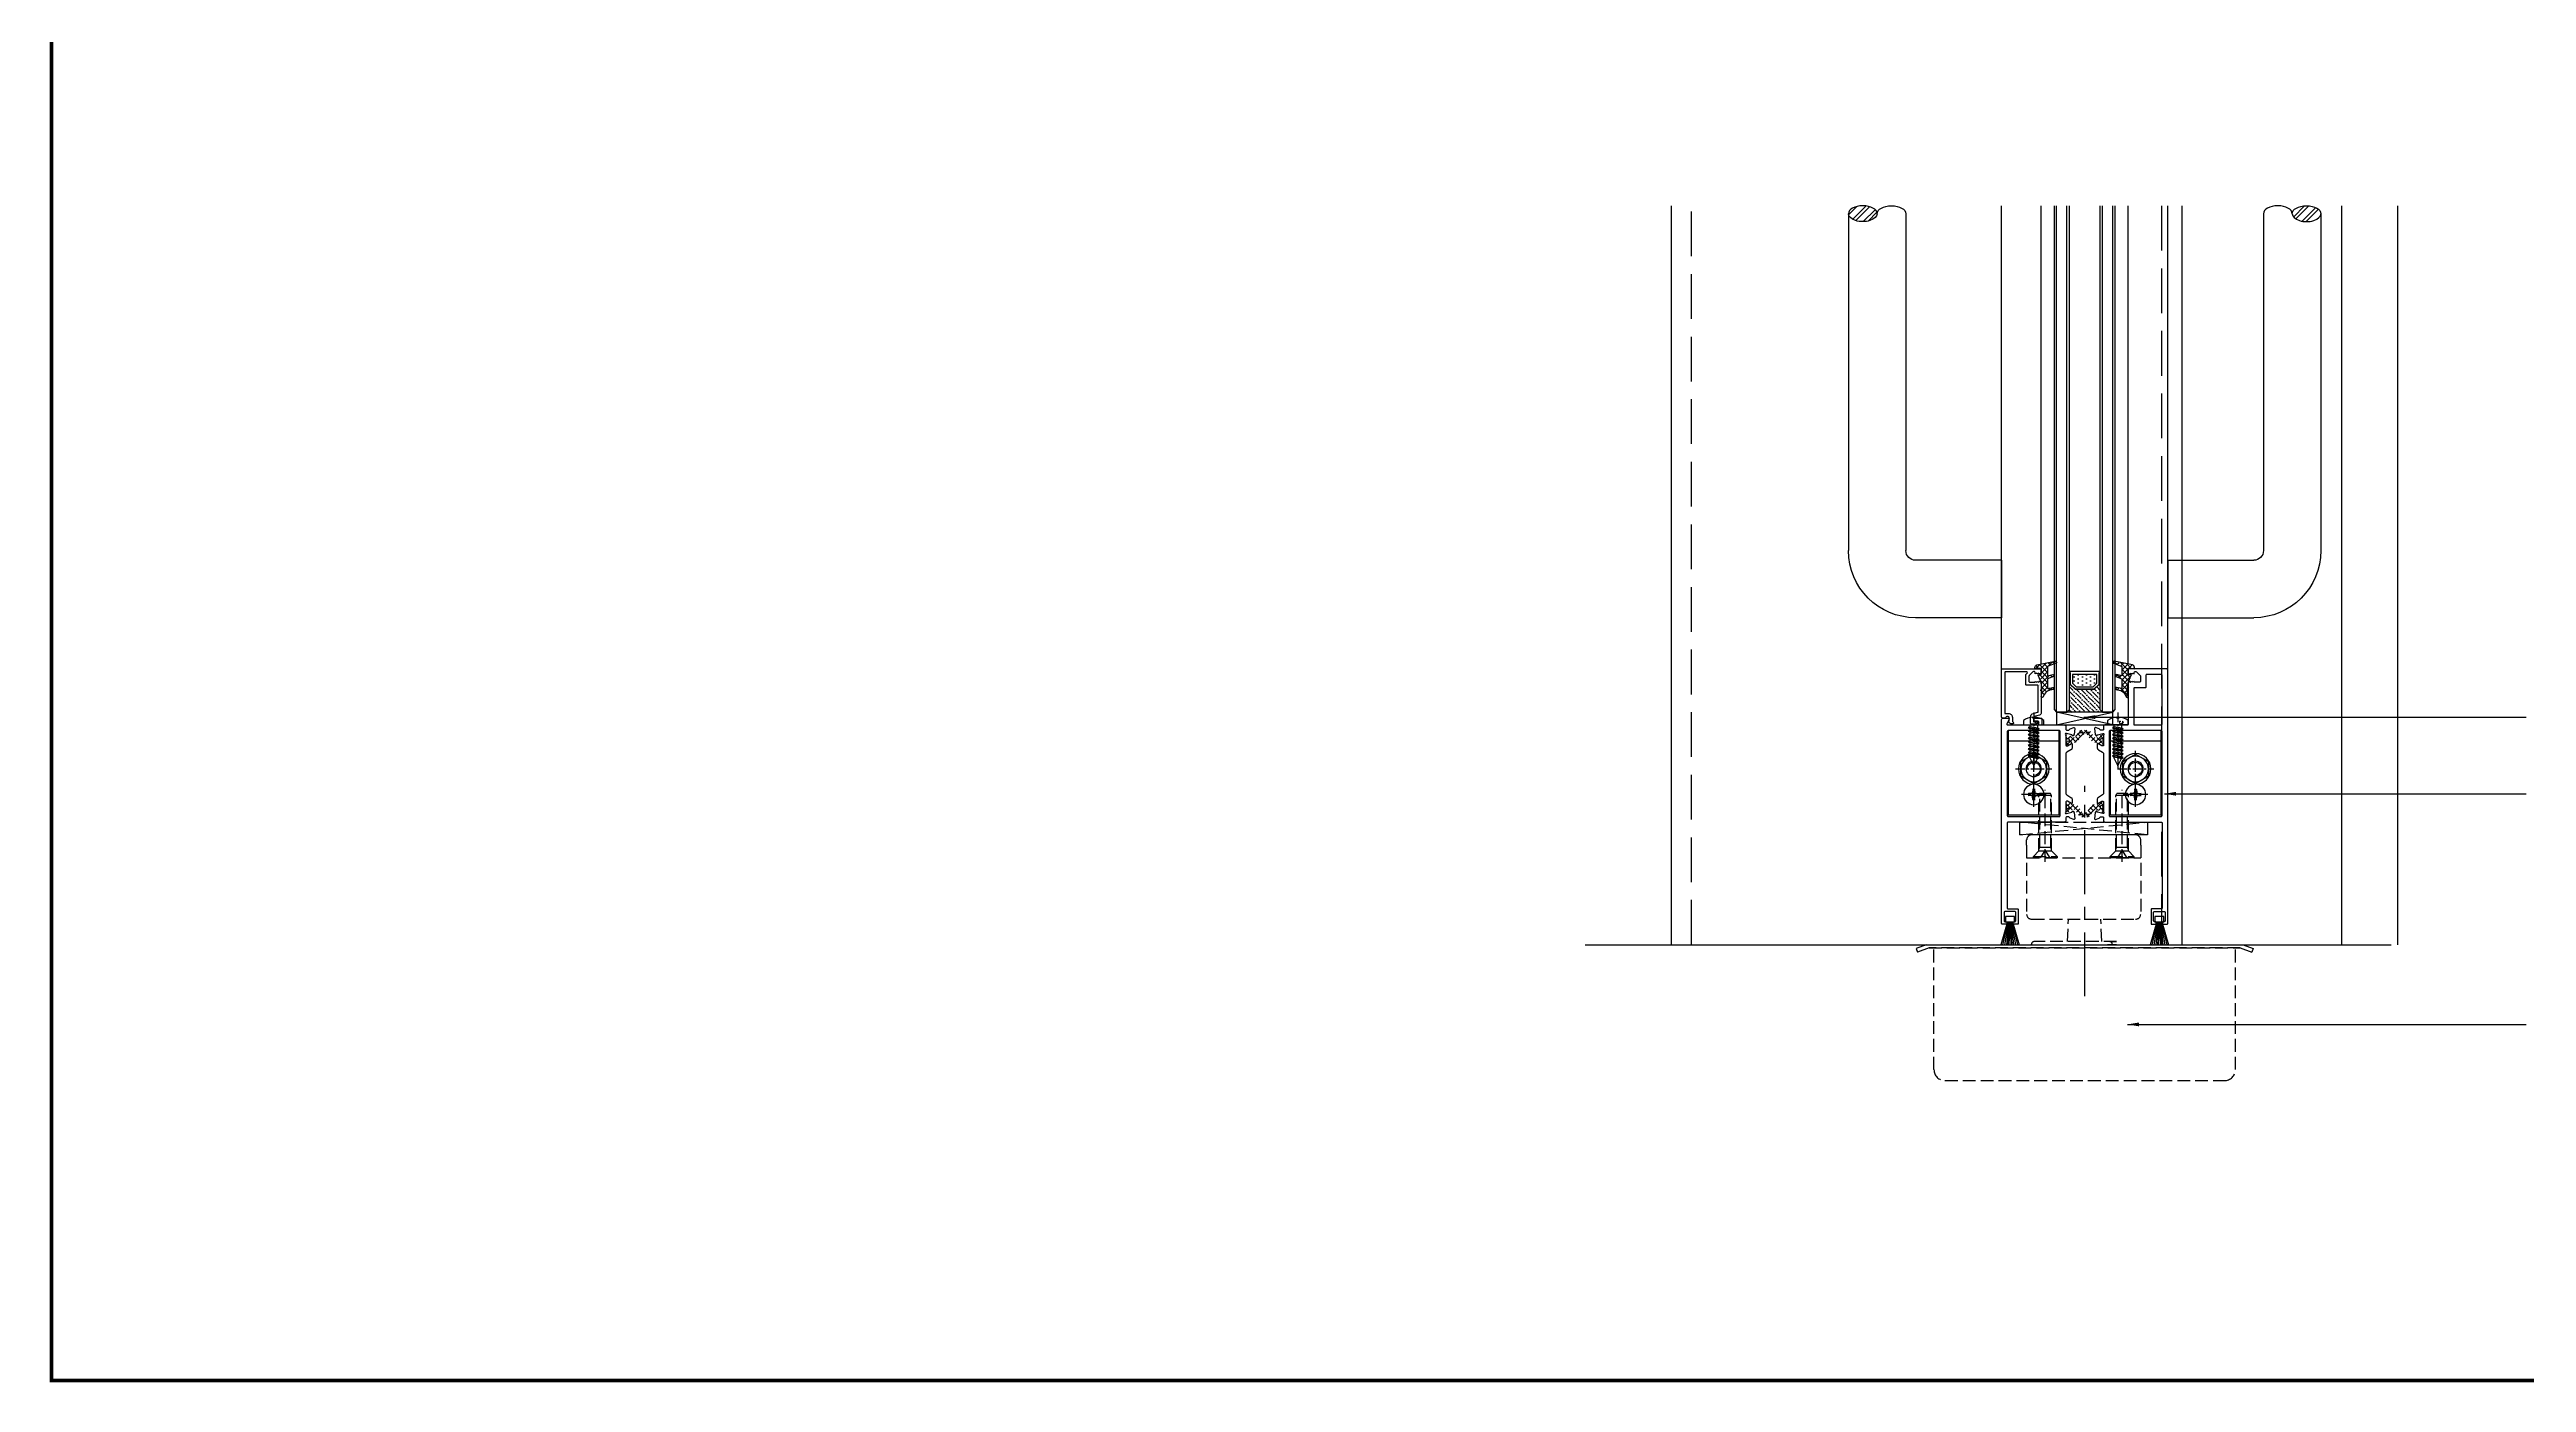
# Model space of a CAD drawing. Extents: x -160106 to 966792, y -663931 to 1550022.
# Drawn here: x -50489 to -49520, y -86796 to -86274 of the extents above; entities that cross this region are included whole.
import ezdxf
from ezdxf.enums import TextEntityAlignment as Align

# ---------------------------------------------------------------- set-up
doc = ezdxf.new("R2010")
doc.units = 0
for name, pattern in [('CENTER', [2, 1.25, -0.25, 0.25, -0.25]), ('ZN-CENTER', [2, 1.25, -0.25, 0.25, -0.25]), ('ZN-DASH', [0.35, 0.25, -0.1])]:
    doc.linetypes.add(name, pattern=pattern)
for name, color, linetype in [('!ZN1-填充-8', 8, 'Continuous'), ('!ZN1-标注-173', 173, 'Continuous'), ('!ZN3-不锈钢板幕墙-7', 7, 'Continuous'), ('!ZN3-玻璃幕墙-4', 4, 'Continuous'), ('!ZN4-辅助材料-1', 1, 'Continuous'), ('!ZN4-配件-11', 11, 'Continuous'), ('!ZN5-钢材投影-40', 40, 'Continuous'), ('!ZN5-铝材投影-112', 112, 'Continuous'), ('!ZN5-铝材断面-6', 6, 'Continuous'), ('!ZN6-虚线-8', 8, 'ZN-DASH'), ('!ZN6-轴线-1', 1, 'ZN-CENTER'), ('0-cxFrame', 155, 'Continuous')]:
    doc.layers.add(name, color=color, linetype=linetype)
doc.layers.add('0-cxText', color=131, linetype='Continuous', lineweight=25)
doc.styles.add('cx_tuming', font='simhei.ttf')
doc.styles.add('cx_tuqian1', font='')
doc.styles.add('DHTEXT-1', font='ROMANS.shx', dxfattribs={"width": 0.7, "bigfont": 'CHINESE.shx'})
doc.styles.add('ZNDimTStyle', font='ROMANS.shx', dxfattribs={"width": 0.7, "bigfont": 'CHINESE.shx'})
doc.styles.add('ZY-STYLE', font='ROMANS.shx', dxfattribs={"width": 0.7, "bigfont": 'CHINESE.shx'})
doc.styles.add('黑体', font='simhei.ttf', dxfattribs={"height": 12})
doc.styles.get('cx_tuqian1').set_extended_font_data('SimSun')
doc.dimstyles.new('ZN机械-3', dxfattribs={"dimscale": 3, "dimtxt": 2.5, "dimasz": 1.5, "dimexe": 1, "dimexo": 2, "dimgap": 0.9, "dimtad": 1, "dimdec": 0, "dimzin": 0, "dimdsep": 46, "dimtxsty": 'ZNDimTStyle', "dimcen": 2.5, "dimdle": 1, "dimclrd": 173, "dimclre": 173, "dimclrt": 7, "dimazin": 2, "dimtfac": 1, "dimtdec": 4, "dimtix": 1, "dimtmove": 2, "dimatfit": 3, "dimfxl": 0, "dimfrac": 2, "dimtolj": 1, "dimtzin": 0, "dimarcsym": 0})

# ---------------------------------------------------------------- blocks, each defined once
blk = doc.blocks.new('毛条001')
at = {"layer": '!ZN4-辅助材料-1'}
blk.add_lwpolyline([(-1.75, 0.5), (-1.75, -1.5), (1.75, -1.5), (1.75, 0.5)], close=True, dxfattribs=at)
for points in [[(-1, -1.5), (-3.62, -10.5)], [(-0.8, -1.5), (-2.93, -10.5)], [(-0.62, -1.5), (-2.17, -10.5)], [(-0.44, -1.5), (-1.41, -10.5)], [(-0.26, -1.5), (-0.79, -10.5)], [(-0.09, -1.5), (-0.39, -10.5)], [(0.09, -1.5), (0.39, -10.5)], [(0.26, -1.5), (0.79, -10.5)], [(0.44, -1.5), (1.41, -10.5)], [(0.62, -1.5), (2.17, -10.5)], [(0.8, -1.5), (2.93, -10.5)], [(1, -1.5), (3.62, -10.5)]]:
    blk.add_lwpolyline(points, dxfattribs=at)
blk = doc.blocks.new('14.8隔热条2440')
at = {"layer": '!ZN1-填充-8', "ltscale": 500}
h = blk.add_hatch(dxfattribs=at)
h.set_pattern_fill('多孔材料', color=8, scale=0.5, angle=180)
h.set_pattern_definition([(225, (-28183.0622, 22083.859), (1.000001017, -1.000001017), []), (315, (-28183.0622, 22083.859), (1.000001017, 1.000001017), [])])
edge = h.paths.add_edge_path()
edge.add_arc((1, -1.31), 1, 180, 235)
edge.add_line((0.43, -2.13), (2.74, -3.75))
edge.add_arc((2.45, -4.16), 0.5, 0, 55, ccw=False)
edge.add_line((2.95, -4.16), (2.95, -4.53))
edge.add_arc((2.15, -4.53), 0.8, -30, 0, ccw=False)
edge.add_line((2.84, -4.93), (1.83, -6.69))
edge.add_arc((2, -6.79), 0.2, 150, 180)
edge.add_line((1.8, -6.79), (1.8, -7))
edge.add_arc((2.2, -7), 0.4, 180, 270)
edge.add_line((2.2, -7.4), (2.8, -7.4))
edge.add_line((2.8, -7.4), (2.8, -7.3))
edge.add_line((2.8, -7.3), (3.18, -7.3))
edge.add_arc((3.18, -7.1), 0.2, 270, 360)
edge.add_line((3.38, -7.1), (3.38, -6.99))
edge.add_arc((3.18, -6.99), 0.2, 360, 385.00783)
edge.add_arc((3.9, -6.65), 0.6, -25.00783, 205.00783, ccw=False)
edge.add_arc((4.63, -6.99), 0.2, 154.99217, 180)
edge.add_line((4.43, -6.99), (4.43, -7.1))
edge.add_arc((4.62, -7.1), 0.2, 180, 270)
edge.add_line((4.62, -7.3), (5, -7.3))
edge.add_line((5, -7.3), (5, -7.4))
edge.add_line((5, -7.4), (5.6, -7.4))
edge.add_arc((5.6, -7), 0.4, 270, 360)
edge.add_line((6, -7), (6, -6.79))
edge.add_arc((5.8, -6.79), 0.2, 0, 30)
edge.add_line((5.97, -6.69), (4.96, -4.93))
edge.add_arc((5.65, -4.53), 0.8, 180, 210, ccw=False)
edge.add_line((4.85, -4.53), (4.85, -3.55))
edge.add_arc((3.85, -3.55), 1, 0, 55)
edge.add_line((4.42, -2.73), (2.01, -1.05))
edge.add_arc((2.3, -0.64), 0.5, 180, 235, ccw=False)
edge.add_line((1.8, -0.64), (1.8, 0.64))
edge.add_arc((2.3, 0.64), 0.5, 125, 180, ccw=False)
edge.add_line((2.01, 1.05), (4.42, 2.73))
edge.add_arc((3.85, 3.55), 1, 305, 360)
edge.add_line((4.85, 3.55), (4.85, 4.53))
edge.add_arc((5.65, 4.53), 0.8, 150, 180, ccw=False)
edge.add_line((4.96, 4.93), (5.97, 6.69))
edge.add_arc((5.8, 6.79), 0.2, 330, 360)
edge.add_line((6, 6.79), (6, 7))
edge.add_arc((5.6, 7), 0.4, 0, 90)
edge.add_line((5.6, 7.4), (5, 7.4))
edge.add_line((5, 7.4), (5, 7.3))
edge.add_line((5, 7.3), (4.63, 7.3))
edge.add_arc((4.62, 7.1), 0.2, 90, 180)
edge.add_line((4.42, 7.1), (4.43, 6.99))
edge.add_arc((4.63, 6.99), 0.2, 180, 205.00783)
edge.add_arc((3.9, 6.65), 0.6, -205.00783, 25.00783, ccw=False)
edge.add_arc((3.18, 6.99), 0.2, 334.99217, 360)
edge.add_line((3.38, 6.99), (3.38, 7.1))
edge.add_arc((3.18, 7.1), 0.2, 0, 90)
edge.add_line((3.17, 7.3), (2.8, 7.3))
edge.add_line((2.8, 7.3), (2.8, 7.4))
edge.add_line((2.8, 7.4), (2.2, 7.4))
edge.add_arc((2.2, 7), 0.4, 90, 180)
edge.add_line((1.8, 7), (1.8, 6.79))
edge.add_arc((2, 6.79), 0.2, 180, 210)
edge.add_line((1.83, 6.69), (2.84, 4.93))
edge.add_arc((2.15, 4.53), 0.8, 0, 30, ccw=False)
edge.add_line((2.95, 4.53), (2.95, 4.16))
edge.add_arc((2.45, 4.16), 0.5, -55, 0, ccw=False)
edge.add_line((2.74, 3.75), (0.43, 2.13))
edge.add_arc((1, 1.31), 1, 125, 180)
edge.add_line((0, 1.31), (0, -1.31))
at = {"layer": '!ZN4-辅助材料-1'}
for centre in [(3.9, 6.65), (3.9, -6.65)]:
    blk.add_circle(centre, 0.6, dxfattribs=at)
at = {"layer": 'Defpoints', "color": 2, "ltscale": 10, "style": 'ZY-STYLE', "width": 0.7}
blk.add_text('14.8隔热条2440', height=0.5, rotation=270, dxfattribs=at).set_placement((0.73, 1.98))
blk = doc.blocks.new('DTM003')
at = {"layer": '!ZN5-铝材断面-6'}
for points in [[(32, 50), (17.3, 50, 0.414214), (17, 49.7), (17, 48.3, 0.414214), (17.3, 48), (18, 48), (18, 48.25), (18.7, 48), (18.7, 48.25), (19.4, 48), (19.4, 48.5, -0.668179), (20.25, 48.85), (21.71, 47.39, -0.198904), (21.8, 47.18), (21.8, 45.05, -0.414214), (21.5, 44.75), (19.4, 44.75), (19.4, 45), (18.7, 44.75), (18.7, 45), (18, 44.75), (18, 45), (17.3, 45, 0.414223), (17, 44.7), (17, 28.3, -0.414214), (16.7, 28), (7.9, 28, 0.414214), (7.4, 27.5), (7.4, 26.3), (7.31, 26.09), (7.1, 26), (6.2, 26), (6.01, 26.07), (5.9, 26.24), (5.84, 26.38), (5.71, 26.47), (4.3, 26.98), (4.1, 26.98), (3.95, 26.86), (3.9, 26.67), (4.11, 24.24), (4.19, 24.12), (4.56, 23.76), (4.75, 23.71), (4.89, 23.85), (4.94, 24.02), (4.99, 24.11), (5.08, 24.16), (7.06, 24.69), (7.1, 24.7), (7.14, 24.7), (7.3, 24.7), (7.51, 24.61), (7.6, 24.39), (7.5, 24.18), (7.4, 24.04), (7.4, 20.1), (7.31, 19.89), (7.1, 19.8), (6.88, 19.8), (6.8, 19.81), (6.72, 19.84), (5.2, 20.77), (5, 20.77), (4.9, 20.6), (4.9, 19.17), (4.92, 18.97), (4.98, 18.78), (5.08, 18.6), (5.22, 18.44), (5.38, 18.32), (6.92, 17.38), (7.08, 17.26), (7.22, 17.1), (7.32, 16.92), (7.38, 16.73), (7.4, 16.51), (7.4, 1.49), (7.38, 1.27), (7.32, 1.08), (7.22, 0.9), (7.08, 0.74), (6.92, 0.62), (5.38, -0.32), (5.22, -0.44), (5.08, -0.6), (4.98, -0.78), (4.92, -0.97), (4.9, -1.17), (4.9, -2.6), (5, -2.77), (5.2, -2.77), (6.72, -1.84), (6.8, -1.81), (6.88, -1.8), (7.1, -1.8), (7.31, -1.89), (7.4, -2.1), (7.4, -6.04), (7.5, -6.18), (7.6, -6.39), (7.51, -6.61), (7.3, -6.7), (7.14, -6.7), (7.1, -6.7), (7.06, -6.69), (5.08, -6.16), (4.99, -6.11), (4.94, -6.02), (4.89, -5.85), (4.75, -5.71), (4.56, -5.76), (4.19, -6.12), (4.11, -6.24), (3.9, -8.67), (3.95, -8.86), (4.1, -8.98), (4.3, -8.98), (5.71, -8.47), (5.84, -8.38), (5.9, -8.24), (6.01, -8.07), (6.2, -8), (7.1, -8), (7.31, -8.09), (7.4, -8.3), (7.4, -9.5, 0.414214), (7.9, -10), (30, -10, -0.414214), (30.3, -10.3), (30.3, -43.7, -0.414214), (30, -44), (26.3, -44, 0.414214), (26, -44.3), (26, -49.7, 0.414214), (26.3, -50), (27.7, -50, 0.414214), (28, -49.7), (28, -49.3, 0.414214), (27.7, -49), (27.3, -49, -0.414214), (27, -48.7), (27, -45.3, -0.414214), (27.3, -45), (31.2, -45, -0.414214), (31.5, -45.3), (31.5, -48.7, -0.414214), (31.2, -49), (30.8, -49, 0.414214), (30.5, -49.3), (30.5, -49.7, 0.414214), (30.8, -50), (32.2, -50, 0.414214), (32.5, -49.7), (32.5, 49.5, 0.414214)], [(19.2, 42.25), (19.2, 28.3, 0.414214), (19.5, 28), (30, 28, 0.414214), (30.3, 28.3), (30.3, 47.5, 0.414214), (30, 47.8), (24.3, 47.8, 0.414214), (24, 47.5), (24, 42.85, -0.414214), (23.7, 42.55), (19.5, 42.55, 0.414214)], [(-30.3, -10.3), (-30.3, -43.7, 0.414214), (-30, -44), (-26.3, -44, -0.414214), (-26, -44.3), (-26, -49.7, -0.414214), (-26.3, -50), (-27.7, -50, -0.414214), (-28, -49.7), (-28, -49.3, -0.414214), (-27.7, -49), (-27.3, -49, 0.414214), (-27, -48.7), (-27, -45.3, 0.414214), (-27.3, -45), (-31.2, -45, 0.414214), (-31.5, -45.3), (-31.5, -48.7, 0.414214), (-31.2, -49), (-30.8, -49, -0.414214), (-30.5, -49.3), (-30.5, -49.7, -0.414214), (-30.8, -50), (-32.2, -50, -0.414214), (-32.5, -49.7), (-32.5, 30.2, -0.414214), (-32, 30.7), (-29.81, 30.7, -0.559451), (-29.54, 30.26), (-30.47, 28.44, 0.559451), (-30.2, 28), (-18.3, 28, 0.414204), (-18, 28.3), (-18, 29.2, 0.414223), (-18.3, 29.5), (-19.5, 29.5, -0.414223), (-19.8, 29.8), (-19.8, 30.4, -0.414204), (-19.5, 30.7), (-17.1, 30.7, -0.414223), (-16.8, 30.4), (-16.8, 28.3, 0.414223), (-16.5, 28), (-7.9, 28, -0.414214), (-7.4, 27.5), (-7.4, 26.3), (-7.31, 26.09), (-7.1, 26), (-6.2, 26), (-6.01, 26.07), (-5.9, 26.24), (-5.84, 26.38), (-5.71, 26.47), (-4.3, 26.98), (-4.1, 26.98), (-3.95, 26.86), (-3.9, 26.67), (-4.11, 24.24), (-4.19, 24.12), (-4.56, 23.76), (-4.75, 23.71), (-4.89, 23.85), (-4.94, 24.02), (-4.99, 24.11), (-5.08, 24.16), (-7.06, 24.69), (-7.1, 24.7), (-7.14, 24.7), (-7.3, 24.7), (-7.51, 24.61), (-7.6, 24.39), (-7.5, 24.18), (-7.4, 24.04), (-7.4, 20.1), (-7.31, 19.89), (-7.1, 19.8), (-6.88, 19.8), (-6.8, 19.81), (-6.72, 19.84), (-5.2, 20.77), (-5, 20.77), (-4.9, 20.6), (-4.9, 19.17), (-4.92, 18.97), (-4.98, 18.78), (-5.08, 18.6), (-5.22, 18.44), (-5.38, 18.32), (-6.92, 17.38), (-7.08, 17.26), (-7.22, 17.1), (-7.32, 16.92), (-7.38, 16.73), (-7.4, 16.51), (-7.4, 1.49), (-7.38, 1.27), (-7.32, 1.08), (-7.22, 0.9), (-7.08, 0.74), (-6.92, 0.62), (-5.38, -0.32), (-5.22, -0.44), (-5.08, -0.6), (-4.98, -0.78), (-4.92, -0.97), (-4.9, -1.17), (-4.9, -2.6), (-5, -2.77), (-5.2, -2.77), (-6.72, -1.84), (-6.8, -1.81), (-6.88, -1.8), (-7.1, -1.8), (-7.31, -1.89), (-7.4, -2.1), (-7.4, -6.04), (-7.5, -6.18), (-7.6, -6.39), (-7.51, -6.61), (-7.3, -6.7), (-7.14, -6.7), (-7.1, -6.7), (-7.06, -6.69), (-5.08, -6.16), (-4.99, -6.11), (-4.94, -6.02), (-4.89, -5.85), (-4.75, -5.71), (-4.56, -5.76), (-4.19, -6.12), (-4.11, -6.24), (-3.9, -8.67), (-3.95, -8.86), (-4.1, -8.98), (-4.3, -8.98), (-5.71, -8.47), (-5.84, -8.38), (-5.9, -8.24), (-6.01, -8.07), (-6.2, -8), (-7.1, -8), (-7.31, -8.09), (-7.4, -8.3), (-7.4, -9.5, -0.414214), (-7.9, -10), (-30, -10, 0.414214)], [(-30, -7.8), (-9.9, -7.8, 0.414214), (-9.6, -7.5), (-9.6, 25.5, 0.414214), (-9.9, 25.8), (-30, 25.8, 0.414214), (-30.3, 25.5), (-30.3, -7.5, 0.414214)], [(9.9, -7.8), (30, -7.8, 0.414214), (30.3, -7.5), (30.3, 25.5, 0.414214), (30, 25.8), (9.9, 25.8, 0.414214), (9.6, 25.5), (9.6, -7.5, 0.414214)]]:
    blk.add_lwpolyline(points, format="xyb", close=True, dxfattribs=at)
at = {"ltscale": 20, "rotation": 270}
blk.add_blockref('14.8隔热条2440', (0, 26.03), dxfattribs=at)
at = {"ltscale": 20, "xscale": -1, "rotation": 270}
blk.add_blockref('14.8隔热条2440', (0, -8.03), dxfattribs=at)
blk = doc.blocks.new('DTM004')
at = {"layer": '!ZN5-铝材断面-6'}
blk.add_lwpolyline([(-7.86, 5.26), (-7.86, 5.69, 0.338321), (-8.23, 6.17, -0.338321), (-8.45, 6.46), (-8.45, 7.45, -0.414214), (-8.15, 7.75), (10.55, 7.75, -0.414214), (10.85, 7.45), (10.85, -7.55, -0.414214), (10.65, -7.75), (9.15, -7.75, -0.414204), (8.85, -7.45), (8.85, -6.75), (9.1, -6.75), (8.85, -6.05), (9.1, -6.05), (8.85, -5.35), (9.35, -5.35, 0.668179), (9.7, -4.5), (8.24, -3.04, 0.198904), (8.03, -2.95), (5.9, -2.95, 0.414214), (5.6, -3.25), (5.6, -5.35), (5.85, -5.35), (5.6, -6.05), (5.85, -6.05), (5.6, -6.75), (5.85, -6.75), (5.85, -7.55, -0.414223), (5.65, -7.75), (-6.28, -7.75, -0.339454), (-7.25, -7.01), (-7.79, -4.97, 0.339454), (-8.08, -4.75), (-9.75, -4.75, 0.618034), (-9.91, -5.07, -0.162278), (-9.85, -5.25), (-9.85, -6.2, -0.668179), (-10.36, -6.41), (-10.56, -6.22, -0.198912), (-10.85, -5.51), (-10.85, -4.05, -0.414214), (-10.35, -3.55), (-8.08, -3.55, -0.339454), (-6.64, -4.66), (-6.19, -6.33, 0.339454), (-5.9, -6.55), (4.2, -6.55, 0.414214), (4.4, -6.35), (4.4, -2.05, -0.414214), (4.7, -1.75), (8.54, -1.75, -0.198904), (8.75, -1.84), (9.14, -2.23, 0.668167), (9.65, -2.02), (9.65, 6.25, 0.414214), (9.35, 6.55), (-6.36, 6.55, 0.451416), (-6.66, 6.21), (-6.66, 5.06, -0.414214), (-8.16, 3.56), (-9.58, 3.56, 0.198912), (-9.8, 3.47), (-10.14, 3.13, -0.668179), (-10.65, 3.34), (-10.65, 4.1, -0.198912), (-10.36, 4.81), (-10.16, 5, -0.339454), (-9.92, 5.03), (-9.52, 4.8, 0.131652), (-9.37, 4.76), (-8.36, 4.76, 0.414214)], format="xyb", close=True, dxfattribs=at)
blk = doc.blocks.new('塞入式胶条01')
at = {"layer": '!ZN1-填充-8', "ltscale": 500}
h = blk.add_hatch(dxfattribs=at)
h.set_pattern_fill('多孔材料', color=8, scale=0.5, angle=180)
h.set_pattern_definition([(225, (-28131.8375, 22100.859), (1.000001017, -1.000001017), []), (315, (-28131.8375, 22100.859), (1.000001017, 1.000001017), [])])
edge = h.paths.add_edge_path()
edge.add_line((1.24, -1.71), (2.66, 5.51))
edge.add_arc((2.27, 5.59), 0.4, 348, 518.51601)
edge.add_line((1.9, 5.74), (0.62, 2.49))
edge.add_line((0.62, 2.49), (-2.98, 2.49))
edge.add_line((-2.98, 2.49), (-2.55, 4.52))
edge.add_arc((-2.94, 4.6), 0.4, 348, 518.96365)
edge.add_line((-3.31, 4.74), (-4.18, 2.49))
edge.add_line((-4.18, 2.49), (-7.98, 2.49))
edge.add_line((-7.98, 2.49), (-7.55, 4.52))
edge.add_arc((-7.94, 4.6), 0.4, 348, 523.61046)
edge.add_arc((-7.94, 4.6), 0.4, 163.55675, 163.61046, ccw=False)
edge.add_line((-8.32, 4.71), (-8.83, 2.99))
edge.add_arc((-11.71, 3.84), 3, 301.46877, 343.55675, ccw=False)
edge.add_line((-10.14, 1.28), (-11.32, 0.56))
edge.add_arc((-11.17, 0.3), 0.3, 121.46877, 270)
edge.add_arc((-8.6, -11.52), 11.8, 59.98712, 102.5564, ccw=False)
edge.add_line((-2.7, -1.3), (-2.7, 0))
edge.add_line((-2.7, 0), (0, 0))
edge.add_line((0, 0), (-0.26, -2.5))
edge.add_line((-0.26, -2.5), (0.26, -2.5))
edge.add_arc((0.26, -1.5), 1, 270, 348)
at = {"layer": '!ZN4-辅助材料-1'}
blk.add_lwpolyline([(1.24, -1.71), (2.66, 5.51, 0.920482), (1.9, 5.74), (0.62, 2.49), (-2.98, 2.49), (-2.55, 4.52, 0.924096), (-3.31, 4.74), (-4.18, 2.49), (-7.98, 2.49), (-7.55, 4.52, 0.962409), (-8.32, 4.71, -0.000234), (-8.32, 4.71), (-8.83, 2.99, -0.185736), (-10.14, 1.28), (-11.32, 0.56, 0.757195), (-11.17, 0, -0.18791), (-2.7, -1.3), (-2.7, 0), (0, 0), (-0.26, -2.5), (0.26, -2.5, 0.354119)], format="xyb", close=True, dxfattribs=at)
blk = doc.blocks.new('*U963')
at = {"layer": '!ZN1-填充-8'}
h = blk.add_hatch(dxfattribs=at)
h.set_pattern_fill('ANSI36', color=256, scale=0.4, angle=180, style=0)
h.set_pattern_definition([(225, (2801.9167, 1209.5892), (-0.6735192, -2.46957043), [3.175, -0.635, 0, -0.635])])
h.paths.add_polyline_path([(0, 5), (0, 19), (1, 18), (11, 18), (11, 17.75), (9, 15.75), (9, 8.25), (11, 6.25), (11, 6), (1, 6)])
h = blk.add_hatch(dxfattribs=at)
h.set_pattern_fill('DOTS', color=8, style=0)
h.set_pattern_definition([(0, (3, 5e-07), (0.79375, 1.5875), [0, -1.5875])])
h.paths.add_polyline_path([(10, 15.34), (10, 8.66), (11.41, 7.25), (14.8, 7.25), (14.8, 16.75), (11.41, 16.75)])
for points in [[(15.75, 18), (11, 18), (11, 17.75), (15.75, 17.75)], [(15.75, 6.25), (11, 6.25), (11, 6), (15.75, 6)]]:
    blk.add_hatch(color=256, dxfattribs=at).paths.add_polyline_path(points)
for p, q in [((0, 23), (198.22, 23)), ((0, 19), (198.22, 19)), ((0, 5), (198.22, 5)), ((0, 1), (198.22, 1))]:
    blk.add_line(p, q, dxfattribs=at)
at = {"layer": '!ZN3-玻璃幕墙-4'}
for points in [[(198.22, 24), (1, 24), (0, 23), (0, 19), (1, 18), (198.22, 18)], [(198.22, 6), (1, 6), (0, 5), (0, 1), (1, 0), (198.22, 0)]]:
    blk.add_lwpolyline(points, dxfattribs=at)
at = {"layer": '!ZN4-辅助材料-1'}
for points in [[(0, 5), (0, 19), (1, 18), (11, 18), (11, 17.75), (9, 15.75), (9, 8.25), (9, 8.25), (11, 6.25), (11, 6), (1, 6), (0, 5)], [(9, 15.75), (9, 8.25), (11, 6.25), (16, 6.25), (16, 17.75), (11, 17.75)], [(10, 15.34), (10, 8.66), (11.41, 7.25), (14.8, 7.25), (14.8, 16.75), (11.41, 16.75)], [(15.75, 18), (11, 18), (11, 17.75), (15.75, 17.75)], [(15.75, 6.25), (11, 6.25), (11, 6), (15.75, 6)]]:
    blk.add_lwpolyline(points, close=True, dxfattribs=at)
blk.add_lwpolyline([(15.4, 17.75), (15.4, 17.65), (11.04, 17.65), (9.1, 15.71), (9.1, 8.29), (11.04, 6.35), (15.4, 6.35), (15.4, 6.25), (15.4, 6.35)], dxfattribs=at)
at = {"layer": 'Defpoints', "color": 250}
for p in [(0, 24), (0, 18), (0, 6), (0, 0), (9, 6)]:
    blk.add_point(p, dxfattribs=at)
blk = doc.blocks.new('地弹簧示意01')
at = {"layer": '!ZN6-虚线-8', "color": 8, "linetype": 'ZN-DASH', "ltscale": 20}
for p, q in [((-17.94, 58.46), (-17.51, 59.21)), ((-17.94, 36.7), (-17.94, 58.46)), ((-12.94, 58.46), (-17.94, 58.46)), ((-17.56, 38.08), (-17.56, 59.11)), ((-13.37, 59.21), (-17.51, 59.21)), ((-15.44, 32.39), (-15.44, 60.66)), ((-12.94, 58.46), (-13.37, 59.21)), ((-13.31, 38.08), (-13.31, 59.11)), ((-12.94, 36.7), (-12.94, 58.46)), ((12.14, 58.46), (12.57, 59.21)), ((12.14, 36.7), (12.14, 58.46)), ((17.14, 58.46), (12.14, 58.46)), ((12.52, 38.08), (12.52, 59.11)), ((16.71, 59.21), (12.57, 59.21)), ((14.64, 32.39), (14.64, 60.66)), ((17.14, 58.46), (16.71, 59.21)), ((16.77, 38.08), (16.77, 59.11)), ((17.14, 36.7), (17.14, 58.46)), ((-25.42, 43), (24.63, 48, -0.04)), ((24.63, 43), (-25.42, 48, -0.04)), ((-22.72, 39), (-22.72, 41)), ((-22.72, 39), (-22.72, 11.86)), ((19.94, 43), (-20.72, 43)), ((19.24, 43, -0.04), (-4.7, 43, -0.04)), ((21.94, 39), (21.94, 41)), ((21.94, 39), (21.94, 11.86)), ((-22.72, 34), (21.94, 34)), ((-20.09, 34.5), (-10.79, 34.5)), ((-12.94, 38.08), (-17.94, 38.08)), ((-17.94, 37.43), (-17.56, 38.08)), ((-12.94, 37.43), (-13.31, 38.08)), ((9.99, 34.5), (19.29, 34.5)), ((17.14, 38.08), (12.14, 38.08)), ((12.14, 37.43), (12.52, 38.08)), ((17.14, 37.43), (16.77, 38.08)), ((-20.73, 10), (19.94, 10)), ((-6.68, 1.2), (-6.34, 10)), ((6.68, 1.2), (6.34, 10)), ((-62, 0), (-66, -1.46)), ((-62, 0), (62, 0)), ((-20.8, 0), (-20.8, 0.2)), ((12.5, 1.2), (-19.8, 1.2)), ((-19, 0), (-12.5, 0)), ((12.5, 0), (9, 0)), ((9.8, 1.2), (12.5, 1.2)), ((10.8, 0), (10.8, 0.2)), ((-66, -1.46), (-65.49, -2.87)), ((-60.91, -1.2), (-65.49, -2.87)), ((-60.91, -1.2), (60.91, -1.2)), ((60.91, -1.2), (-60.91, -1.2)), ((-59, -48.91, 0.04), (-59, -1.2, 0.04)), ((59, -48.91, 0.04), (59, -1.2, 0.04)), ((60.91, -1.2), (65.49, -2.87)), ((62, 0), (66, -1.46)), ((66, -1.46), (65.49, -2.87)), ((-54.71, -53.2, 0.04), (54.71, -53.2, 0.04))]:
    blk.add_line(p, q, dxfattribs=at)
for points in [[(-25.42, 48), (24.63, 48), (24.63, 43), (-25.42, 43)], [(-10.79, 34.5), (-10.79, 34), (-20.09, 34), (-20.09, 34.5), (-17.94, 36.7), (-12.94, 36.7)], [(19.29, 34.5), (19.29, 34), (9.99, 34), (9.99, 34.5), (12.14, 36.7), (17.14, 36.7)]]:
    blk.add_lwpolyline(points, close=True, dxfattribs=at)
for points in [[(-13.46, 34), (-15.44, 36.95), (-17.42, 34)], [(16.62, 34), (14.64, 36.95), (12.66, 34)]]:
    blk.add_lwpolyline(points, dxfattribs=at)
for centre, radius, start, end in [((-20.72, 41), 2, 90, 180), ((19.94, 41), 2, 0, 90), ((-20.73, 12), 2, 184.08562, 270), ((19.94, 12), 2, 270, 355.91438), ((-19.8, 0.2), 1, 90, 180), ((9, -1), 1, 89.99896, 90), ((9.8, 0.2), 1, 0, 90), ((-54.71, -48.91, 0.04), 4.29, 180, 270), ((54.71, -48.91, 0.04), 4.29, 270, 0)]:
    blk.add_arc(centre, radius, start, end, dxfattribs=at)
at = {"layer": '!ZN6-轴线-1', "color": 1, "linetype": 'ZN-CENTER', "ltscale": 20}
blk.add_line((0, -20.21), (0, 62.22), dxfattribs=at)
blk = doc.blocks.new('*U3463')
at = {"color": 0, "linetype": 'CENTER', "ltscale": 3}
for p, q in [((-7.14, 0), (7.14, 0)), ((0, 7.14), (0, -7.14))]:
    blk.add_line(p, q, dxfattribs=at)
at = {"linetype": 'ByBlock', "ltscale": 10}
blk.add_lwpolyline([(5, 2.89), (0, 5.77), (-5, 2.89), (-5, -2.89), (0, -5.77), (5, -2.89)], close=True, dxfattribs=at)
for radius in [6, 5, 3]:
    blk.add_circle((0, 0), radius, dxfattribs=at)
blk.add_arc((0, 0), 2.6, 180, 90, dxfattribs=at)
blk = doc.blocks.new('*U3462')
at = {"color": 0, "linetype": 'CENTER', "ltscale": 3}
blk.add_line((-4.85, 0), (17.54, 0), dxfattribs=at)
at = {"linetype": 'ByBlock', "ltscale": 10}
for p, q in [((0, 1.55), (12.9, 1.55)), ((0.99, 2.11), (1.58, -2.11)), ((2.39, 2.11), (2.98, -2.11)), ((3.79, 2.11), (4.38, -2.11)), ((5.19, 2.11), (5.78, -2.11)), ((6.59, 2.11), (7.18, -2.11)), ((7.99, 2.11), (8.58, -2.11)), ((9.39, 2.11), (9.98, -2.11)), ((10.79, 2.11), (11.38, -2.11)), ((12.19, 2.11), (12.78, -2.11)), ((12.9, 1.55), (16, 0)), ((12.9, -1.55), (0, -1.55)), ((16, 0), (12.9, -1.55))]:
    blk.add_line(p, q, dxfattribs=at)
blk.add_lwpolyline([(-3.09, 0.4, -0.151467), (-1.72, 4), (0, 4), (0, -4), (-1.72, -4, -0.151467), (-3.09, -0.4), (-2.7, -0.4), (-2.7, 0.4)], format="xyb", close=True, dxfattribs=at)
for points in [[(1.26, -1.55), (0.66, 1.55), (0.99, 2.11), (1.31, 1.55), (1.9, -1.55), (1.58, -2.11)], [(2.66, -1.55), (2.06, 1.55), (2.39, 2.11), (2.71, 1.55), (3.3, -1.55), (2.98, -2.11)], [(4.06, -1.55), (3.46, 1.55), (3.79, 2.11), (4.11, 1.55), (4.7, -1.55), (4.38, -2.11)], [(5.46, -1.55), (4.86, 1.55), (5.19, 2.11), (5.51, 1.55), (6.1, -1.55), (5.78, -2.11)], [(6.86, -1.55), (6.26, 1.55), (6.59, 2.11), (6.91, 1.55), (7.5, -1.55), (7.18, -2.11)], [(8.26, -1.55), (7.66, 1.55), (7.99, 2.11), (8.31, 1.55), (8.9, -1.55), (8.58, -2.11)], [(9.66, -1.55), (9.06, 1.55), (9.39, 2.11), (9.71, 1.55), (10.3, -1.55), (9.98, -2.11)], [(11.06, -1.55), (10.46, 1.55), (10.79, 2.11), (11.11, 1.55), (11.7, -1.55), (11.38, -2.11)], [(12.46, -1.55), (11.86, 1.55), (12.19, 2.11), (12.51, 1.55), (13.1, -1.55), (12.78, -2.11)]]:
    blk.add_lwpolyline(points, close=True, dxfattribs=at)
at = {"layer": 'Defpoints', "color": 0, "ltscale": 10, "style": 'DHTEXT-1', "width": 0.7}
blk.add_text('4.2', height=1, rotation=90, dxfattribs=at).set_placement((-0.49, -1.36), align=Align.CENTER)
blk = doc.blocks.new('*U3464')
at = {"linetype": 'ByBlock', "ltscale": 10}
for p, q in [((-1.95, 0.36), (-1.95, -0.36)), ((-0.62, -0.25), (-0.62, 0.25)), ((-0.37, 0.37), (-0.61, 0.61)), ((0.36, 1.95), (-0.36, 1.95)), ((0.25, 0.62), (-0.25, 0.62)), ((0.61, 0.61), (0.37, 0.37)), ((0.62, 0.25), (0.62, -0.25)), ((1.95, 0.36), (1.95, -0.36)), ((-0.61, -0.61), (-0.37, -0.37)), ((0.36, -1.95), (-0.36, -1.95)), ((-0.25, -0.62), (0.25, -0.62)), ((0.61, -0.61), (0.37, -0.37))]:
    blk.add_line(p, q, dxfattribs=at)
at = {"color": 0, "linetype": 'ZN-CENTER', "ltscale": 3}
for p, q in [((0, 4.83), (0, -4.83)), ((4.83, 0), (-4.83, 0))]:
    blk.add_line(p, q, dxfattribs=at)
at = {"linetype": 'ByBlock', "ltscale": 10}
for points in [[(-2.2, 0.39), (-0.62, 0.25), (-0.37, 0.37), (-0.25, 0.62), (-0.39, 2.2)], [(-0.36, 1.95), (-0.45, 0.91), (-0.61, 0.61), (-0.91, 0.45), (-1.95, 0.36)], [(0.39, 2.2), (0.25, 0.62), (0.37, 0.37), (0.62, 0.25), (2.2, 0.39)], [(0.36, 1.95), (0.45, 0.91), (0.61, 0.61), (0.91, 0.45), (1.95, 0.36)], [(-0.39, -2.2), (-0.25, -0.62), (-0.37, -0.37), (-0.62, -0.25), (-2.2, -0.39)], [(-0.36, -1.95), (-0.45, -0.91), (-0.61, -0.61), (-0.91, -0.45), (-1.95, -0.36)], [(2.2, -0.39), (0.62, -0.25), (0.37, -0.37), (0.25, -0.62), (0.39, -2.2)], [(0.36, -1.95), (0.45, -0.91), (0.61, -0.61), (0.91, -0.45), (1.95, -0.36)]]:
    blk.add_lwpolyline(points, dxfattribs=at)
blk.add_circle((0, 0), 4, dxfattribs=at)
blk = doc.blocks.new('20211231111907')
at = {"layer": '!ZN5-铝材投影-112'}
blk.add_line((0.35, -29), (20.35, -29), dxfattribs=at)
blk.add_lwpolyline([(20.35, -33), (0.35, -33), (0.35, 0), (20.35, 0)], close=True, dxfattribs=at)
at = {"layer": '!ZN4-配件-11', "color": 1}
for name, p in [('*U3464', (10.35, -8)), ('*U3463', (10.35, -18))]:
    blk.add_blockref(name, p, dxfattribs=at)
at = {"layer": '!ZN4-配件-11', "color": 1, "rotation": 90}
blk.add_blockref('*U3462', (10.35, -35.2), dxfattribs=at)
blk = doc.blocks.new('20211231133305')
at = {"layer": '!ZN5-铝材投影-112'}
blk.add_line((-20, 4), (0, 4), dxfattribs=at)
blk.add_lwpolyline([(0, 0), (-20, 0), (-20, 33), (0, 33)], close=True, dxfattribs=at)
at = {"layer": '!ZN4-配件-11', "color": 1}
for name, p in [('*U3464', (-10, 25)), ('*U3463', (-10, 15)), ('*U3463', (-10, 15))]:
    blk.add_blockref(name, p, dxfattribs=at)
at = {"layer": '!ZN4-配件-11', "color": 1, "rotation": 90}
blk.add_blockref('*U3462', (-16.95, -2.2), dxfattribs=at)
blk = doc.blocks.new('*U961')
at = {"layer": '!ZN3-不锈钢板幕墙-7'}
h = blk.add_hatch(dxfattribs=at)
h.set_pattern_fill('ANSI32', color=256, scale=0.375, style=0)
h.set_pattern_definition([(135, (1668.465, -474.3684), (2.525697, 2.525697), []), (135, (1666.7812, -474.3684), (2.525697, 2.525697), [])])
edge = h.paths.add_edge_path()
edge.add_ellipse((-54.38, -158.13), major_axis=(5.62, 0), ratio=0.550104, start_angle=0, end_angle=180)
edge.add_ellipse((-54.38, -158.13), major_axis=(-5.62, 0), ratio=0.550104, start_angle=0, end_angle=180)
h = blk.add_hatch(dxfattribs=at)
h.set_pattern_fill('ANSI32', color=256, scale=0.375, style=0)
h.set_pattern_definition([(135, (1673.465, -474.3684), (2.525697, 2.525697), []), (135, (1671.7812, -474.3684), (2.525697, 2.525697), [])])
edge = h.paths.add_edge_path()
edge.add_ellipse((119.37, -158.13), major_axis=(-5.62, 0), ratio=0.550104, start_angle=180, end_angle=360, ccw=False)
edge.add_ellipse((119.37, -158.13), major_axis=(5.62, 0), ratio=0.550104, start_angle=180, end_angle=360, ccw=False)
for p, q in [((0, 0), (-33.75, 0)), ((0, -22.5), (0, 0)), ((0, 0), (0, -22.5)), ((65, 0), (98.75, 0)), ((65, -22.5), (65, 0)), ((65, 0), (65, -22.5)), ((-60, -158.13), (-60, -26.25)), ((-37.5, -158.13), (-37.5, -26.25)), ((0, -22.5), (-33.75, -22.5)), ((65, -22.5), (98.75, -22.5)), ((102.5, -158.13), (102.5, -26.25)), ((125, -158.13), (125, -26.25))]:
    blk.add_line(p, q, dxfattribs=at)
for centre, radius, start, end in [((-33.75, -26.25), 26.25, 90, 180), ((98.75, -26.25), 26.25, 0, 90), ((-33.75, -26.25), 3.75, 90, 180), ((98.75, -26.25), 3.75, 0, 90)]:
    blk.add_arc(centre, radius, start, end, dxfattribs=at)
for centre, start_param, end_param in [((-54.38, -158.13), 0, 3.141593), ((-43.13, -158.13), 3.141593, 6.283185), ((119.37, -158.13), 3.141593, 6.283185)]:
    blk.add_ellipse(centre, major_axis=(5.62, 0), ratio=0.550104, start_param=start_param, end_param=end_param, dxfattribs=at)
at = {"layer": '!ZN3-不锈钢板幕墙-7', "extrusion": (0, 0, -1)}
for centre, start_param, end_param in [((119.37, -158.13), 0, 3.141593), ((-54.38, -158.13), 3.141593, 6.283185), ((108.12, -158.13), 3.141593, 6.283185)]:
    blk.add_ellipse(centre, major_axis=(-5.62, 0), ratio=0.550104, start_param=start_param, end_param=end_param, dxfattribs=at)
blk = doc.blocks.new('TK22.A2 L(Dragon)')
at = {"layer": '0-cxFrame', "const_width": 0.5}
blk.add_lwpolyline([(-80, 10), (-574, 10), (-574, 410), (-80, 410)], close=True, dxfattribs=at)
at = {"style": '黑体', "flags": 4}
blk.add_attdef('图幅', text='', height=3.3, dxfattribs=at).set_placement((-40, 3), align=Align.RIGHT)
at = {"layer": '0-cxText', "flags": 4}
for tag, height, style, p in [('建设单位', 3.5, 'cx_tuming', (-45, 240)), ('项目名称', 3.5, 'cx_tuming', (-45, 210)), ('子项名称', 3.5, 'cx_tuming', (-45, 180)), ('工程编号', 3.3, 'cx_tuqian1', (-35, 165)), ('图名1', 3.5, 'cx_tuming', (-45, 87)), ('图名2', 3.5, 'cx_tuming', (-45, 79)), ('图名3', 3.5, 'cx_tuming', (-45, 71)), ('出图日期', 3.3, 'cx_tuqian1', (-39, 60)), ('专业', 3.3, 'cx_tuqian1', (-55, 52)), ('图号', 3.3, 'cx_tuqian1', (-55, 44)), ('版次', 3.3, 'cx_tuqian1', (-20, 44))]:
    blk.add_attdef(tag, text='', height=height, dxfattribs=dict(at, style=style)).set_placement(p, align=Align.MIDDLE)
at = {"layer": 'Defpoints', "color": 6, "flags": 4}
for tag, height, style, p in [('tufu', 3.3, '黑体', (-12, 12)), ('dwfname', 4, 'cx_tuqian1', (-80, 3))]:
    blk.add_attdef(tag, text='', height=height, dxfattribs=dict(at, style=style)).set_placement(p, align=Align.RIGHT)

msp = doc.modelspace()

# ---------------------------------------------------------------- linework, layer by layer
at = {"layer": '!ZN4-辅助材料-1'}
msp.add_lwpolyline([(-49681.6, -86538.59), (-49681.6, -86533.59), (-49703.6, -86533.59), (-49703.6, -86538.59), (-49681.6, -86538.59), (-49703.6, -86533.59), (-49703.6, -86538.59), (-49681.6, -86533.59)], dxfattribs=at)
at = {"layer": '!ZN5-钢材投影-40', "ltscale": 0.3}
for p, q in [((-49854.5, -86335.36), (-49854.5, -86624.59)), ((-49654.5, -86335.36), (-49654.5, -86624.59))]:
    msp.add_line(p, q, dxfattribs=at)
at = {"layer": '!ZN5-铝材投影-112'}
for p, q in [((-49725.1, -86516.89), (-49725.1, -86335.36)), ((-49709.6, -86514.75), (-49709.6, -86335.36)), ((-49675.6, -86514.75), (-49675.6, -86335.36)), ((-49660.1, -86516.89), (-49660.1, -86335.36)), ((-49592.1, -86335.36), (-49592.1, -86624.59)), ((-49570.1, -86335.36), (-49570.1, -86624.59))]:
    msp.add_line(p, q, dxfattribs=at)
at = {"layer": '!ZN6-虚线-8', "color": 8, "linetype": 'ZN-DASH', "ltscale": 70}
for p, q in [((-49846.5, -86624.59), (-49846.5, -86335.36)), ((-49662.5, -86335.36), (-49662.5, -86624.59))]:
    msp.add_line(p, q, dxfattribs=at)
at = {"ltscale": 30}
msp.add_line((-49888.13, -86624.59), (-49572.6, -86624.59), dxfattribs=at)

# ---------------------------------------------------------------- block references
at = {"layer": '!ZN3-玻璃幕墙-4', "rotation": 90}
msp.add_blockref('*U963', (-49680.6, -86533.59), dxfattribs=at)
at = {"ltscale": 20, "xscale": -1}
for name, p, rotation in [('*U961', (-49725.1, -86496.59), 180), ('塞入式胶条01', (-49709.6, -86516.32), 270)]:
    msp.add_blockref(name, p, dxfattribs=dict(at, rotation=rotation))
at = {"ltscale": 20}
for name, p in [('DTM003', (-49692.6, -86566.59)), ('地弹簧示意01', (-49692.6, -86624.59)), ('毛条001', (-49721.85, -86614.09)), ('毛条001', (-49663.35, -86614.09))]:
    msp.add_blockref(name, p, dxfattribs=at)
at = {"ltscale": 20, "rotation": 90}
for name, p in [('DTM004', (-49717.35, -86527.44)), ('塞入式胶条01', (-49675.6, -86516.32))]:
    msp.add_blockref(name, p, dxfattribs=at)
at = {"ltscale": 30, "xscale": -1, "rotation": 180}
for name, p in [('20211231111907', (-49722.9, -86573.79)), ('20211231133305', (-49662.65, -86540.79))]:
    msp.add_blockref(name, p, dxfattribs=at)
at = {"layer": '0-cxFrame', "xscale": 3, "yscale": 3, "zscale": 3}
msp.add_blockref('TK22.A2 L(Dragon)', (-48766.71, -86825.19), dxfattribs=at)

# ---------------------------------------------------------------- leaders
at = {"layer": '!ZN1-标注-173'}
for points in [[(-49692.95, -86535.52), (-49574.32, -86535.52), (-49519.72, -86535.52)], [(-49661.32, -86565.52), (-49574.32, -86565.52), (-49519.72, -86565.52)], [(-49675.88, -86655.8), (-49574.32, -86655.8), (-49519.72, -86655.8)]]:
    msp.add_leader(points, dimstyle='ZN机械-3', dxfattribs=at)

doc.saveas('drawing.dxf')
